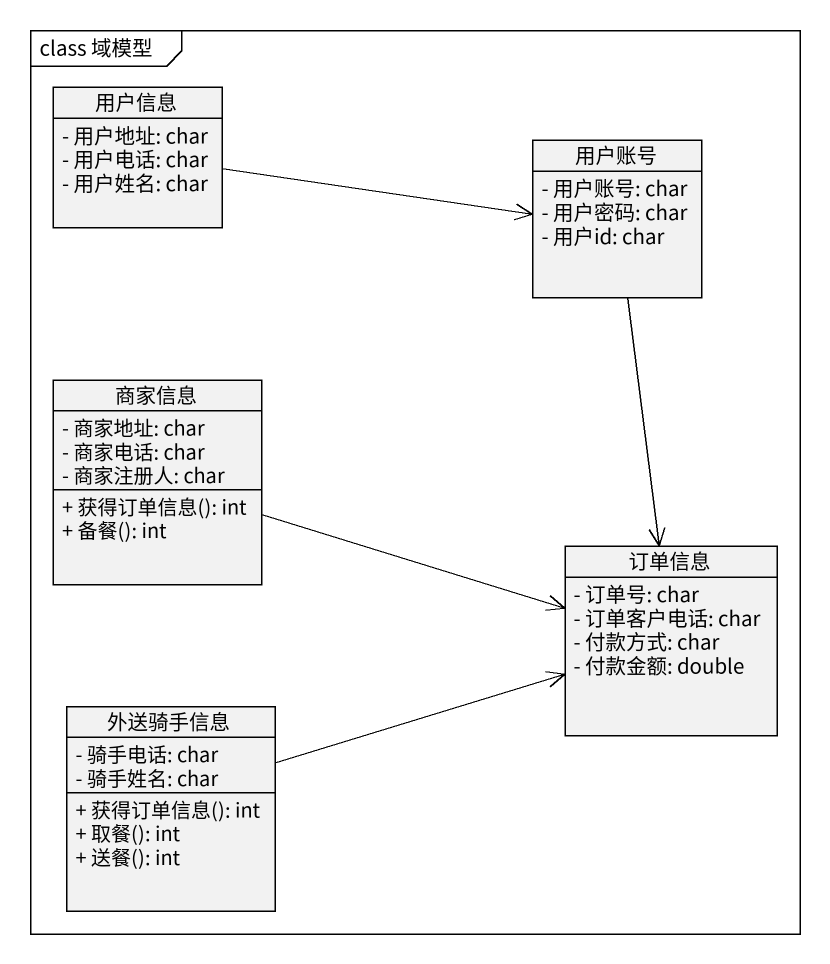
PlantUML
@startuml
mainframe class 域模型
hide circle
hide empty members
skinparam classAttributeIconSize 0
class 用户信息 {
  - 用户地址: char
  - 用户电话: char
  - 用户姓名: char
}
class 用户账号 {
  - 用户账号: char
  - 用户密码: char
  - 用户id: char
}
class 商家信息 {
  - 商家地址: char
  - 商家电话: char
  - 商家注册人: char
  + 获得订单信息(): int
  + 备餐(): int
}
class 订单信息 {
  - 订单号: char
  - 订单客户电话: char
  - 付款方式: char
  - 付款金额: double
}
class 外送骑手信息 {
  - 骑手电话: char
  - 骑手姓名: char
  + 获得订单信息(): int
  + 取餐(): int
  + 送餐(): int
}
用户信息 -right-> 用户账号
用户账号 --> 订单信息
商家信息 -right-> 订单信息
外送骑手信息 -right-> 订单信息
@enduml
